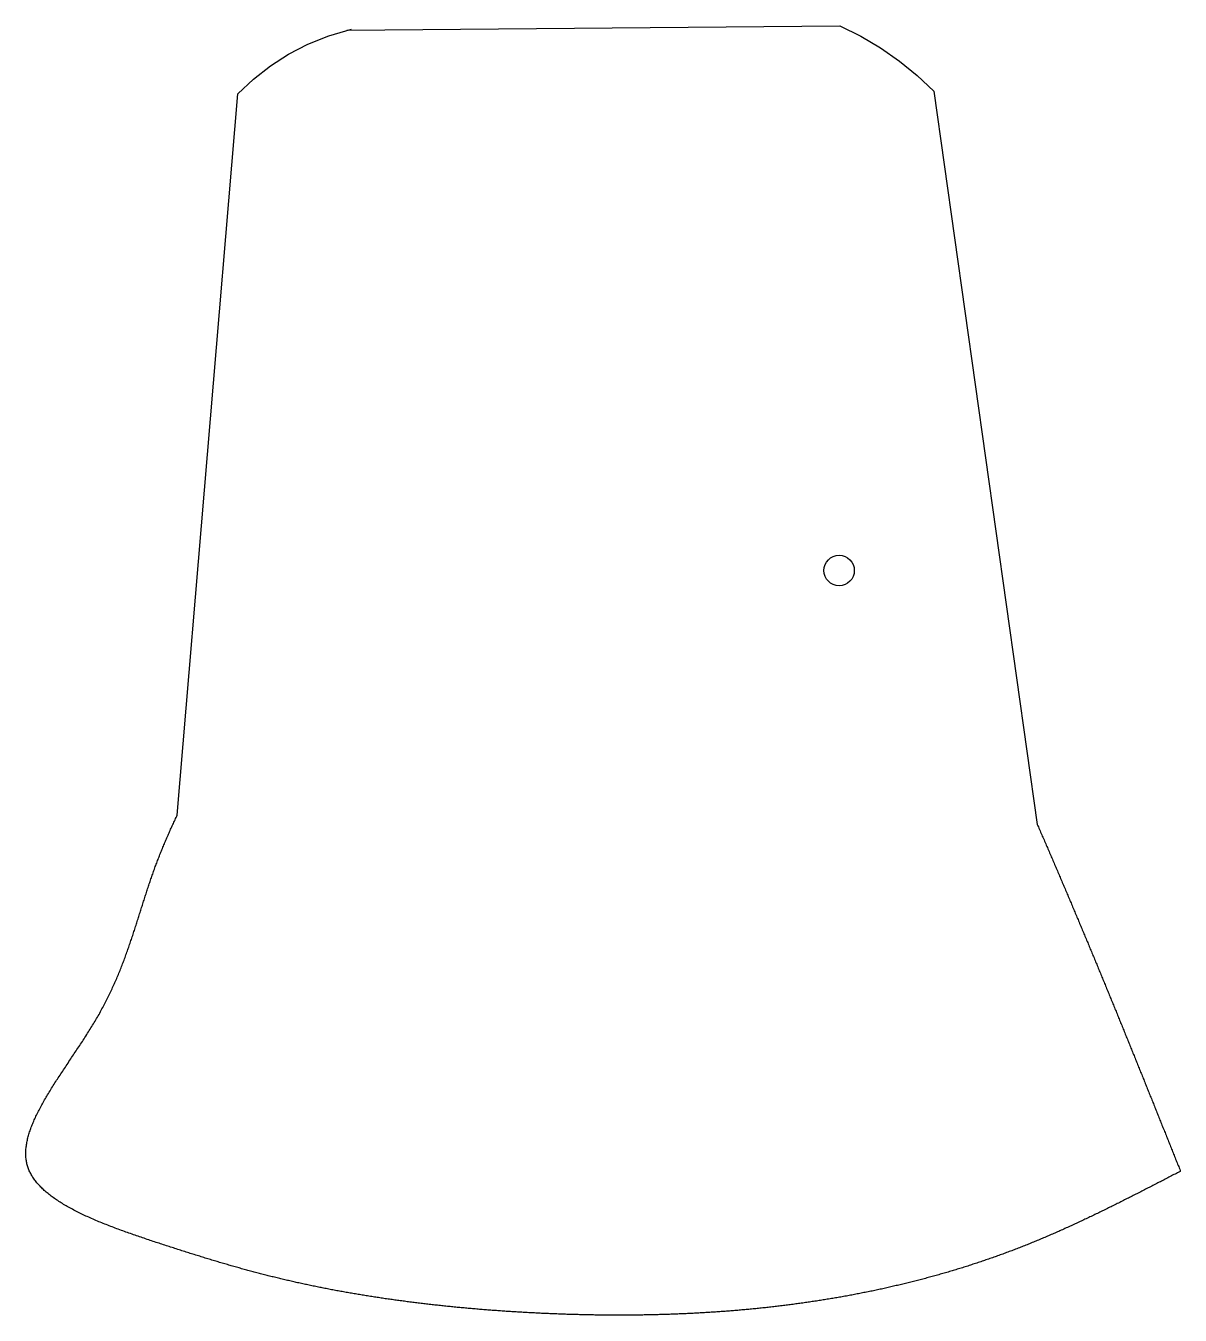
# Model space of a CAD drawing. Header units: millimetres. Extents: x 289 to 9778, y -894 to 6380.
# Drawn here: x 9398 to 9777.8, y 5625.9 to 6050.1 of the extents above; entities that cross this region are included whole.
import ezdxf

# ---------------------------------------------------------------- set-up
doc = ezdxf.new("R2010")
doc.units = ezdxf.units.MM
doc.layers.add('RANGO', color=6, linetype='Continuous')

msp = doc.modelspace()

# ---------------------------------------------------------------- linework, layer by layer
msp.add_polyline3d([(9503.62, 6048.6, 0), (9665.85, 6050.09, 0), (9672.68, 6046.7, 0), (9679.22, 6042.82, 0), (9685.45, 6038.48, 0), (9691.29, 6033.72, 0), (9696.7, 6028.56, 0), (9730.75, 5787.38, 0), (9730.94, 5786.95, 0), (9731.12, 5786.53, 0), (9731.31, 5786.1, 0), (9731.5, 5785.68, 0), (9731.68, 5785.25, 0), (9731.87, 5784.82, 0), (9732.05, 5784.4, 0), (9732.24, 5783.97, 0), (9732.42, 5783.55, 0), (9732.61, 5783.12, 0), (9732.79, 5782.69, 0), (9732.98, 5782.27, 0), (9733.16, 5781.84, 0), (9733.35, 5781.42, 0), (9733.53, 5780.99, 0), (9733.71, 5780.57, 0), (9733.9, 5780.14, 0), (9734.08, 5779.72, 0), (9734.27, 5779.29, 0), (9734.45, 5778.87, 0), (9734.63, 5778.44, 0), (9734.82, 5778.02, 0), (9735, 5777.59, 0), (9735.18, 5777.17, 0), (9735.36, 5776.75, 0), (9735.55, 5776.32, 0), (9735.73, 5775.9, 0), (9735.91, 5775.47, 0), (9736.09, 5775.05, 0), (9736.28, 5774.62, 0), (9736.46, 5774.2, 0), (9736.64, 5773.78, 0), (9736.82, 5773.35, 0), (9737, 5772.93, 0), (9737.19, 5772.51, 0), (9737.37, 5772.08, 0), (9737.55, 5771.66, 0), (9737.73, 5771.24, 0), (9737.91, 5770.81, 0), (9738.09, 5770.39, 0), (9738.27, 5769.97, 0), (9738.45, 5769.54, 0), (9738.63, 5769.12, 0), (9738.81, 5768.7, 0), (9738.99, 5768.27, 0), (9739.17, 5767.85, 0), (9739.35, 5767.43, 0), (9739.53, 5767, 0), (9739.71, 5766.58, 0), (9739.89, 5766.16, 0), (9740.07, 5765.74, 0), (9740.25, 5765.31, 0), (9740.43, 5764.89, 0), (9740.61, 5764.47, 0), (9740.79, 5764.05, 0), (9740.97, 5763.63, 0), (9741.15, 5763.2, 0), (9741.33, 5762.78, 0), (9741.5, 5762.36, 0), (9741.68, 5761.94, 0), (9741.86, 5761.52, 0), (9742.04, 5761.09, 0), (9742.22, 5760.67, 0), (9742.4, 5760.25, 0), (9742.57, 5759.83, 0), (9742.75, 5759.41, 0), (9742.93, 5758.99, 0), (9743.11, 5758.57, 0), (9743.28, 5758.14, 0), (9743.46, 5757.72, 0), (9743.64, 5757.3, 0), (9743.82, 5756.88, 0), (9743.99, 5756.46, 0), (9744.17, 5756.04, 0), (9744.35, 5755.62, 0), (9744.52, 5755.2, 0), (9744.7, 5754.78, 0), (9744.88, 5754.36, 0), (9745.05, 5753.94, 0), (9745.23, 5753.52, 0), (9745.41, 5753.09, 0), (9745.58, 5752.67, 0), (9745.76, 5752.25, 0), (9745.93, 5751.83, 0), (9746.11, 5751.41, 0), (9746.28, 5750.99, 0), (9746.46, 5750.57, 0), (9746.64, 5750.15, 0), (9746.81, 5749.73, 0), (9746.99, 5749.31, 0), (9747.16, 5748.89, 0), (9747.34, 5748.47, 0), (9747.51, 5748.05, 0), (9747.69, 5747.63, 0), (9747.86, 5747.21, 0), (9748.04, 5746.79, 0), (9748.21, 5746.37, 0), (9748.38, 5745.96, 0), (9748.56, 5745.54, 0), (9748.73, 5745.12, 0), (9748.91, 5744.7, 0), (9749.08, 5744.28, 0), (9749.26, 5743.86, 0), (9749.43, 5743.44, 0), (9749.6, 5743.02, 0), (9749.78, 5742.6, 0), (9749.95, 5742.18, 0), (9750.12, 5741.76, 0), (9750.3, 5741.34, 0), (9750.47, 5740.93, 0), (9750.64, 5740.51, 0), (9750.82, 5740.09, 0), (9750.99, 5739.67, 0), (9751.16, 5739.25, 0), (9751.34, 5738.83, 0), (9751.51, 5738.41, 0), (9751.68, 5738, 0), (9751.85, 5737.58, 0), (9752.03, 5737.16, 0), (9752.2, 5736.74, 0), (9752.37, 5736.32, 0), (9752.54, 5735.9, 0), (9752.72, 5735.49, 0), (9752.89, 5735.07, 0), (9753.06, 5734.65, 0), (9753.23, 5734.23, 0), (9753.4, 5733.81, 0), (9753.58, 5733.39, 0), (9753.75, 5732.98, 0), (9753.92, 5732.56, 0), (9754.09, 5732.14, 0), (9754.26, 5731.72, 0), (9754.43, 5731.31, 0), (9754.61, 5730.89, 0), (9754.78, 5730.47, 0), (9754.95, 5730.05, 0), (9755.12, 5729.64, 0), (9755.29, 5729.22, 0), (9755.46, 5728.8, 0), (9755.63, 5728.38, 0), (9755.8, 5727.97, 0), (9755.97, 5727.55, 0), (9756.15, 5727.13, 0), (9756.32, 5726.71, 0), (9756.49, 5726.3, 0), (9756.66, 5725.88, 0), (9756.83, 5725.46, 0), (9757, 5725.04, 0), (9757.17, 5724.63, 0), (9757.34, 5724.21, 0), (9757.51, 5723.79, 0), (9757.68, 5723.38, 0), (9757.85, 5722.96, 0), (9758.02, 5722.54, 0), (9758.19, 5722.13, 0), (9758.36, 5721.71, 0), (9758.53, 5721.29, 0), (9758.7, 5720.88, 0), (9758.87, 5720.46, 0), (9759.04, 5720.04, 0), (9759.21, 5719.63, 0), (9759.38, 5719.21, 0), (9759.55, 5718.79, 0), (9759.72, 5718.38, 0), (9759.88, 5717.96, 0), (9760.05, 5717.54, 0), (9760.22, 5717.13, 0), (9760.39, 5716.71, 0), (9760.56, 5716.29, 0), (9760.73, 5715.88, 0), (9760.9, 5715.46, 0), (9761.07, 5715.05, 0), (9761.24, 5714.63, 0), (9761.41, 5714.21, 0), (9761.57, 5713.8, 0), (9761.74, 5713.38, 0), (9761.91, 5712.97, 0), (9762.08, 5712.55, 0), (9762.25, 5712.13, 0), (9762.42, 5711.72, 0), (9762.59, 5711.3, 0), (9762.75, 5710.89, 0), (9762.92, 5710.47, 0), (9763.09, 5710.05, 0), (9763.26, 5709.64, 0), (9763.43, 5709.22, 0), (9763.6, 5708.81, 0), (9763.76, 5708.39, 0), (9763.93, 5707.97, 0), (9764.1, 5707.56, 0), (9764.27, 5707.14, 0), (9764.44, 5706.73, 0), (9764.6, 5706.31, 0), (9764.77, 5705.9, 0), (9764.94, 5705.48, 0), (9765.11, 5705.07, 0), (9765.28, 5704.65, 0), (9765.44, 5704.23, 0), (9765.61, 5703.82, 0), (9765.78, 5703.4, 0), (9765.95, 5702.99, 0), (9766.11, 5702.57, 0), (9766.28, 5702.16, 0), (9766.45, 5701.74, 0), (9766.62, 5701.33, 0), (9766.78, 5700.91, 0), (9766.95, 5700.5, 0), (9767.12, 5700.08, 0), (9767.28, 5699.67, 0), (9767.45, 5699.25, 0), (9767.62, 5698.83, 0), (9767.79, 5698.42, 0), (9767.95, 5698, 0), (9768.12, 5697.59, 0), (9768.29, 5697.17, 0), (9768.45, 5696.76, 0), (9768.62, 5696.34, 0), (9768.79, 5695.93, 0), (9768.96, 5695.51, 0), (9769.12, 5695.1, 0), (9769.29, 5694.68, 0), (9769.46, 5694.27, 0), (9769.62, 5693.85, 0), (9769.79, 5693.44, 0), (9769.96, 5693.02, 0), (9770.12, 5692.61, 0), (9770.29, 5692.19, 0), (9770.46, 5691.78, 0), (9770.62, 5691.36, 0), (9770.79, 5690.95, 0), (9770.96, 5690.53, 0), (9771.12, 5690.12, 0), (9771.29, 5689.7, 0), (9771.46, 5689.29, 0), (9771.62, 5688.87, 0), (9771.79, 5688.46, 0), (9771.96, 5688.04, 0), (9772.12, 5687.63, 0), (9772.29, 5687.22, 0), (9772.46, 5686.8, 0), (9772.62, 5686.39, 0), (9772.79, 5685.97, 0), (9772.95, 5685.56, 0), (9773.12, 5685.14, 0), (9773.29, 5684.73, 0), (9773.45, 5684.31, 0), (9773.62, 5683.9, 0), (9773.79, 5683.48, 0), (9773.95, 5683.07, 0), (9774.12, 5682.65, 0), (9774.29, 5682.24, 0), (9774.45, 5681.82, 0), (9774.62, 5681.41, 0), (9774.78, 5680.99, 0), (9774.95, 5680.58, 0), (9775.12, 5680.17, 0), (9775.28, 5679.75, 0), (9775.45, 5679.34, 0), (9775.62, 5678.92, 0), (9775.78, 5678.51, 0), (9775.95, 5678.09, 0), (9776.11, 5677.68, 0), (9776.28, 5677.26, 0), (9776.45, 5676.85, 0), (9776.61, 5676.43, 0), (9776.78, 5676.02, 0), (9776.94, 5675.6, 0), (9777.11, 5675.19, 0), (9777.28, 5674.78, 0), (9777.44, 5674.36, 0), (9777.61, 5673.95, 0), (9777.78, 5673.53, 0), (9777.72, 5673.2, 0), (9777.31, 5672.99, 0), (9776.91, 5672.78, 0), (9776.51, 5672.57, 0), (9776.1, 5672.36, 0), (9775.7, 5672.15, 0), (9775.29, 5671.94, 0), (9774.89, 5671.73, 0), (9774.49, 5671.52, 0), (9774.08, 5671.31, 0), (9773.68, 5671.1, 0), (9773.27, 5670.89, 0), (9772.87, 5670.68, 0), (9772.47, 5670.47, 0), (9772.06, 5670.26, 0), (9771.66, 5670.05, 0), (9771.25, 5669.84, 0), (9770.85, 5669.63, 0), (9770.44, 5669.43, 0), (9770.04, 5669.22, 0), (9769.64, 5669.01, 0), (9769.23, 5668.8, 0), (9768.83, 5668.59, 0), (9768.42, 5668.38, 0), (9768.02, 5668.17, 0), (9767.61, 5667.97, 0), (9767.21, 5667.76, 0), (9766.8, 5667.55, 0), (9766.4, 5667.34, 0), (9765.99, 5667.13, 0), (9765.59, 5666.93, 0), (9765.18, 5666.72, 0), (9764.78, 5666.51, 0), (9764.37, 5666.31, 0), (9763.97, 5666.1, 0), (9763.56, 5665.89, 0), (9763.16, 5665.69, 0), (9762.75, 5665.48, 0), (9762.35, 5665.27, 0), (9761.94, 5665.07, 0), (9761.54, 5664.86, 0), (9761.13, 5664.66, 0), (9760.73, 5664.45, 0), (9760.32, 5664.25, 0), (9759.91, 5664.04, 0), (9759.51, 5663.84, 0), (9759.1, 5663.63, 0), (9758.7, 5663.43, 0), (9758.29, 5663.23, 0), (9757.88, 5663.02, 0), (9757.48, 5662.82, 0), (9757.07, 5662.62, 0), (9756.66, 5662.41, 0), (9756.26, 5662.21, 0), (9755.85, 5662.01, 0), (9755.44, 5661.81, 0), (9755.04, 5661.61, 0), (9754.63, 5661.41, 0), (9754.22, 5661.21, 0), (9753.81, 5661.01, 0), (9753.41, 5660.81, 0), (9753, 5660.61, 0), (9752.59, 5660.41, 0), (9752.18, 5660.21, 0), (9751.78, 5660.01, 0), (9751.37, 5659.81, 0), (9750.96, 5659.61, 0), (9750.55, 5659.42, 0), (9750.14, 5659.22, 0), (9749.73, 5659.02, 0), (9749.33, 5658.82, 0), (9748.92, 5658.63, 0), (9748.51, 5658.43, 0), (9748.1, 5658.24, 0), (9747.69, 5658.04, 0), (9747.28, 5657.85, 0), (9746.87, 5657.65, 0), (9746.46, 5657.46, 0), (9746.05, 5657.27, 0), (9745.64, 5657.07, 0), (9745.23, 5656.88, 0), (9744.82, 5656.69, 0), (9744.41, 5656.5, 0), (9744, 5656.31, 0), (9743.59, 5656.12, 0), (9743.18, 5655.93, 0), (9742.76, 5655.74, 0), (9742.35, 5655.55, 0), (9741.94, 5655.36, 0), (9741.53, 5655.17, 0), (9741.12, 5654.98, 0), (9740.71, 5654.8, 0), (9740.29, 5654.61, 0), (9739.88, 5654.42, 0), (9739.47, 5654.24, 0), (9739.06, 5654.05, 0), (9738.64, 5653.87, 0), (9738.23, 5653.68, 0), (9737.82, 5653.5, 0), (9737.4, 5653.32, 0), (9736.99, 5653.14, 0), (9736.57, 5652.95, 0), (9736.16, 5652.77, 0), (9735.75, 5652.59, 0), (9735.33, 5652.41, 0), (9734.92, 5652.23, 0), (9734.5, 5652.05, 0), (9734.09, 5651.87, 0), (9733.67, 5651.7, 0), (9733.25, 5651.52, 0), (9732.84, 5651.34, 0), (9732.42, 5651.17, 0), (9732.01, 5650.99, 0), (9731.59, 5650.82, 0), (9731.17, 5650.64, 0), (9730.76, 5650.47, 0), (9730.34, 5650.3, 0), (9729.92, 5650.12, 0), (9729.5, 5649.95, 0), (9729.09, 5649.78, 0), (9728.67, 5649.61, 0), (9728.25, 5649.44, 0), (9727.83, 5649.27, 0), (9727.41, 5649.1, 0), (9726.99, 5648.93, 0), (9726.57, 5648.77, 0), (9726.15, 5648.6, 0), (9725.73, 5648.44, 0), (9725.31, 5648.27, 0), (9724.89, 5648.11, 0), (9724.47, 5647.94, 0), (9724.05, 5647.78, 0), (9723.63, 5647.62, 0), (9723.21, 5647.46, 0), (9722.79, 5647.3, 0), (9722.37, 5647.14, 0), (9721.94, 5646.98, 0), (9721.52, 5646.82, 0), (9721.1, 5646.66, 0), (9720.68, 5646.5, 0), (9720.25, 5646.35, 0), (9719.83, 5646.19, 0), (9719.41, 5646.03, 0), (9718.98, 5645.88, 0), (9718.56, 5645.73, 0), (9718.13, 5645.57, 0), (9717.71, 5645.42, 0), (9717.28, 5645.27, 0), (9716.86, 5645.12, 0), (9716.43, 5644.97, 0), (9716.01, 5644.82, 0), (9715.58, 5644.67, 0), (9715.16, 5644.52, 0), (9714.73, 5644.37, 0), (9714.3, 5644.22, 0), (9713.88, 5644.08, 0), (9713.45, 5643.93, 0), (9713.02, 5643.79, 0), (9712.6, 5643.64, 0), (9712.17, 5643.5, 0), (9711.74, 5643.35, 0), (9711.31, 5643.21, 0), (9710.89, 5643.07, 0), (9710.46, 5642.93, 0), (9710.03, 5642.79, 0), (9709.6, 5642.65, 0), (9709.17, 5642.51, 0), (9708.74, 5642.37, 0), (9708.31, 5642.23, 0), (9707.88, 5642.09, 0), (9707.45, 5641.96, 0), (9707.02, 5641.82, 0), (9706.59, 5641.69, 0), (9706.16, 5641.55, 0), (9705.73, 5641.42, 0), (9705.3, 5641.28, 0), (9704.87, 5641.15, 0), (9704.44, 5641.02, 0), (9704, 5640.89, 0), (9703.57, 5640.76, 0), (9703.14, 5640.63, 0), (9702.71, 5640.5, 0), (9702.28, 5640.37, 0), (9701.84, 5640.24, 0), (9701.41, 5640.11, 0), (9700.98, 5639.99, 0), (9700.54, 5639.86, 0), (9700.11, 5639.73, 0), (9699.68, 5639.61, 0), (9699.24, 5639.48, 0), (9698.81, 5639.36, 0), (9698.37, 5639.24, 0), (9697.94, 5639.11, 0), (9697.5, 5638.99, 0), (9697.07, 5638.87, 0), (9696.63, 5638.75, 0), (9696.2, 5638.63, 0), (9695.76, 5638.51, 0), (9695.33, 5638.39, 0), (9694.89, 5638.27, 0), (9694.46, 5638.16, 0), (9694.02, 5638.04, 0), (9693.58, 5637.92, 0), (9693.15, 5637.81, 0), (9692.71, 5637.69, 0), (9692.27, 5637.58, 0), (9691.83, 5637.47, 0), (9691.4, 5637.35, 0), (9690.96, 5637.24, 0), (9690.52, 5637.13, 0), (9690.08, 5637.02, 0), (9689.64, 5636.91, 0), (9689.21, 5636.8, 0), (9688.77, 5636.69, 0), (9688.33, 5636.58, 0), (9687.89, 5636.47, 0), (9687.45, 5636.36, 0), (9687.01, 5636.26, 0), (9686.57, 5636.15, 0), (9686.13, 5636.04, 0), (9685.69, 5635.94, 0), (9685.25, 5635.83, 0), (9684.81, 5635.73, 0), (9684.37, 5635.63, 0), (9683.93, 5635.52, 0), (9683.49, 5635.42, 0), (9683.05, 5635.32, 0), (9682.61, 5635.22, 0), (9682.16, 5635.12, 0), (9681.72, 5635.02, 0), (9681.28, 5634.92, 0), (9680.84, 5634.82, 0), (9680.4, 5634.72, 0), (9679.96, 5634.63, 0), (9679.51, 5634.53, 0), (9679.07, 5634.43, 0), (9678.63, 5634.34, 0), (9678.18, 5634.24, 0), (9677.74, 5634.15, 0), (9677.3, 5634.06, 0), (9676.85, 5633.96, 0), (9676.41, 5633.87, 0), (9675.97, 5633.78, 0), (9675.52, 5633.69, 0), (9675.08, 5633.6, 0), (9674.63, 5633.51, 0), (9674.19, 5633.42, 0), (9673.74, 5633.33, 0), (9673.3, 5633.24, 0), (9672.86, 5633.15, 0), (9672.41, 5633.06, 0), (9671.96, 5632.98, 0), (9671.52, 5632.89, 0), (9671.07, 5632.81, 0), (9670.63, 5632.72, 0), (9670.18, 5632.64, 0), (9669.74, 5632.55, 0), (9669.29, 5632.47, 0), (9668.84, 5632.39, 0), (9668.4, 5632.31, 0), (9667.95, 5632.22, 0), (9667.5, 5632.14, 0), (9667.06, 5632.06, 0), (9666.61, 5631.98, 0), (9666.16, 5631.9, 0), (9665.71, 5631.82, 0), (9665.27, 5631.75, 0), (9664.82, 5631.67, 0), (9664.37, 5631.59, 0), (9663.92, 5631.52, 0), (9663.47, 5631.44, 0), (9663.03, 5631.36, 0), (9662.58, 5631.29, 0), (9662.13, 5631.22, 0), (9661.68, 5631.14, 0), (9661.23, 5631.07, 0), (9660.78, 5631, 0), (9660.33, 5630.93, 0), (9659.88, 5630.85, 0), (9659.43, 5630.78, 0), (9658.98, 5630.71, 0), (9658.53, 5630.64, 0), (9658.08, 5630.57, 0), (9657.63, 5630.51, 0), (9657.18, 5630.44, 0), (9656.73, 5630.37, 0), (9656.28, 5630.3, 0), (9655.83, 5630.24, 0), (9655.38, 5630.17, 0), (9654.93, 5630.11, 0), (9654.48, 5630.04, 0), (9654.03, 5629.98, 0), (9653.58, 5629.91, 0), (9653.12, 5629.85, 0), (9652.67, 5629.79, 0), (9652.22, 5629.72, 0), (9651.77, 5629.66, 0), (9651.32, 5629.6, 0), (9650.87, 5629.54, 0), (9650.41, 5629.48, 0), (9649.96, 5629.42, 0), (9649.51, 5629.36, 0), (9649.06, 5629.31, 0), (9648.6, 5629.25, 0), (9648.15, 5629.19, 0), (9647.7, 5629.13, 0), (9647.24, 5629.08, 0), (9646.79, 5629.02, 0), (9646.34, 5628.97, 0), (9645.88, 5628.91, 0), (9645.43, 5628.86, 0), (9644.98, 5628.8, 0), (9644.52, 5628.75, 0), (9644.07, 5628.7, 0), (9643.61, 5628.65, 0), (9643.16, 5628.6, 0), (9642.71, 5628.54, 0), (9642.25, 5628.49, 0), (9641.8, 5628.44, 0), (9641.34, 5628.39, 0), (9640.89, 5628.35, 0), (9640.43, 5628.3, 0), (9639.98, 5628.25, 0), (9639.52, 5628.2, 0), (9639.07, 5628.16, 0), (9638.61, 5628.11, 0), (9638.16, 5628.06, 0), (9637.7, 5628.02, 0), (9637.25, 5627.97, 0), (9636.79, 5627.93, 0), (9636.33, 5627.89, 0), (9635.88, 5627.84, 0), (9635.42, 5627.8, 0), (9634.97, 5627.76, 0), (9634.51, 5627.72, 0), (9634.05, 5627.67, 0), (9633.6, 5627.63, 0), (9633.14, 5627.59, 0), (9632.68, 5627.55, 0), (9632.23, 5627.51, 0), (9631.77, 5627.48, 0), (9631.31, 5627.44, 0), (9630.86, 5627.4, 0), (9630.4, 5627.36, 0), (9629.94, 5627.33, 0), (9629.48, 5627.29, 0), (9629.03, 5627.25, 0), (9628.57, 5627.22, 0), (9628.11, 5627.18, 0), (9627.65, 5627.15, 0), (9627.2, 5627.12, 0), (9626.74, 5627.08, 0), (9626.28, 5627.05, 0), (9625.82, 5627.02, 0), (9625.36, 5626.99, 0), (9624.91, 5626.95, 0), (9624.45, 5626.92, 0), (9623.99, 5626.89, 0), (9623.53, 5626.86, 0), (9623.07, 5626.83, 0), (9622.61, 5626.8, 0), (9622.16, 5626.78, 0), (9621.7, 5626.75, 0), (9621.24, 5626.72, 0), (9620.78, 5626.69, 0), (9620.32, 5626.67, 0), (9619.86, 5626.64, 0), (9619.4, 5626.62, 0), (9618.94, 5626.59, 0), (9618.48, 5626.57, 0), (9618.02, 5626.54, 0), (9617.56, 5626.52, 0), (9617.1, 5626.49, 0), (9616.64, 5626.47, 0), (9616.18, 5626.45, 0), (9615.72, 5626.43, 0), (9615.26, 5626.41, 0), (9614.8, 5626.39, 0), (9614.34, 5626.37, 0), (9613.88, 5626.35, 0), (9613.42, 5626.33, 0), (9612.96, 5626.31, 0), (9612.5, 5626.29, 0), (9612.04, 5626.27, 0), (9611.58, 5626.25, 0), (9611.12, 5626.23, 0), (9610.66, 5626.22, 0), (9610.2, 5626.2, 0), (9609.74, 5626.19, 0), (9609.28, 5626.17, 0), (9608.82, 5626.16, 0), (9608.36, 5626.14, 0), (9607.9, 5626.13, 0), (9607.44, 5626.11, 0), (9606.97, 5626.1, 0), (9606.51, 5626.09, 0), (9606.05, 5626.08, 0), (9605.59, 5626.06, 0), (9605.13, 5626.05, 0), (9604.67, 5626.04, 0), (9604.21, 5626.03, 0), (9603.75, 5626.02, 0), (9603.28, 5626.01, 0), (9602.82, 5626, 0), (9602.36, 5625.99, 0), (9601.9, 5625.98, 0), (9601.44, 5625.98, 0), (9600.98, 5625.97, 0), (9600.51, 5625.96, 0), (9600.05, 5625.96, 0), (9599.59, 5625.95, 0), (9599.13, 5625.94, 0), (9598.67, 5625.94, 0), (9598.2, 5625.93, 0), (9597.74, 5625.93, 0), (9597.28, 5625.93, 0), (9596.82, 5625.92, 0), (9596.35, 5625.92, 0), (9595.89, 5625.92, 0), (9595.43, 5625.91, 0), (9594.97, 5625.91, 0), (9594.51, 5625.91, 0), (9594.04, 5625.91, 0), (9593.58, 5625.91, 0), (9593.12, 5625.91, 0), (9592.66, 5625.91, 0), (9592.19, 5625.91, 0), (9591.73, 5625.91, 0), (9591.27, 5625.91, 0), (9590.8, 5625.92, 0), (9590.34, 5625.92, 0), (9589.88, 5625.92, 0), (9589.42, 5625.92, 0), (9588.95, 5625.93, 0), (9588.49, 5625.93, 0), (9588.03, 5625.94, 0), (9587.56, 5625.94, 0), (9587.1, 5625.95, 0), (9586.64, 5625.95, 0), (9586.18, 5625.96, 0), (9585.71, 5625.96, 0), (9585.25, 5625.97, 0), (9584.79, 5625.98, 0), (9584.32, 5625.99, 0), (9583.86, 5625.99, 0), (9583.4, 5626, 0), (9582.93, 5626.01, 0), (9582.47, 5626.02, 0), (9582.01, 5626.03, 0), (9581.54, 5626.04, 0), (9581.08, 5626.05, 0), (9580.62, 5626.06, 0), (9580.15, 5626.07, 0), (9579.69, 5626.09, 0), (9579.23, 5626.1, 0), (9578.76, 5626.11, 0), (9578.3, 5626.12, 0), (9577.84, 5626.14, 0), (9577.37, 5626.15, 0), (9576.91, 5626.16, 0), (9576.45, 5626.18, 0), (9575.98, 5626.19, 0), (9575.52, 5626.21, 0), (9575.06, 5626.22, 0), (9574.59, 5626.24, 0), (9574.13, 5626.26, 0), (9573.67, 5626.27, 0), (9573.2, 5626.29, 0), (9572.74, 5626.31, 0), (9572.27, 5626.33, 0), (9571.81, 5626.34, 0), (9571.35, 5626.36, 0), (9570.88, 5626.38, 0), (9570.42, 5626.4, 0), (9569.96, 5626.42, 0), (9569.49, 5626.44, 0), (9569.03, 5626.46, 0), (9568.57, 5626.48, 0), (9568.1, 5626.5, 0), (9567.64, 5626.52, 0), (9567.18, 5626.55, 0), (9566.71, 5626.57, 0), (9566.25, 5626.59, 0), (9565.79, 5626.61, 0), (9565.32, 5626.64, 0), (9564.86, 5626.66, 0), (9564.39, 5626.69, 0), (9563.93, 5626.71, 0), (9563.47, 5626.74, 0), (9563, 5626.76, 0), (9562.54, 5626.79, 0), (9562.08, 5626.81, 0), (9561.61, 5626.84, 0), (9561.15, 5626.87, 0), (9560.69, 5626.89, 0), (9560.22, 5626.92, 0), (9559.76, 5626.95, 0), (9559.3, 5626.98, 0), (9558.83, 5627.01, 0), (9558.37, 5627.03, 0), (9557.91, 5627.06, 0), (9557.44, 5627.09, 0), (9556.98, 5627.12, 0), (9556.52, 5627.15, 0), (9556.05, 5627.18, 0), (9555.59, 5627.22, 0), (9555.13, 5627.25, 0), (9554.67, 5627.28, 0), (9554.2, 5627.31, 0), (9553.74, 5627.34, 0), (9553.28, 5627.38, 0), (9552.82, 5627.41, 0), (9552.35, 5627.45, 0), (9551.89, 5627.48, 0), (9551.43, 5627.51, 0), (9550.97, 5627.55, 0), (9550.5, 5627.58, 0), (9550.04, 5627.62, 0), (9549.58, 5627.66, 0), (9549.12, 5627.69, 0), (9548.66, 5627.73, 0), (9548.19, 5627.77, 0), (9547.73, 5627.8, 0), (9547.27, 5627.84, 0), (9546.81, 5627.88, 0), (9546.35, 5627.92, 0), (9545.89, 5627.96, 0), (9545.43, 5628, 0), (9544.97, 5628.04, 0), (9544.5, 5628.08, 0), (9544.04, 5628.12, 0), (9543.58, 5628.16, 0), (9543.12, 5628.2, 0), (9542.66, 5628.24, 0), (9542.2, 5628.29, 0), (9541.74, 5628.33, 0), (9541.28, 5628.37, 0), (9540.82, 5628.42, 0), (9540.36, 5628.46, 0), (9539.9, 5628.5, 0), (9539.44, 5628.55, 0), (9538.98, 5628.59, 0), (9538.53, 5628.64, 0), (9538.07, 5628.68, 0), (9537.61, 5628.73, 0), (9537.15, 5628.78, 0), (9536.69, 5628.82, 0), (9536.23, 5628.87, 0), (9535.77, 5628.92, 0), (9535.32, 5628.97, 0), (9534.86, 5629.02, 0), (9534.4, 5629.06, 0), (9533.94, 5629.11, 0), (9533.49, 5629.16, 0), (9533.03, 5629.21, 0), (9532.57, 5629.26, 0), (9532.12, 5629.32, 0), (9531.66, 5629.37, 0), (9531.2, 5629.42, 0), (9530.75, 5629.47, 0), (9530.29, 5629.52, 0), (9529.84, 5629.58, 0), (9529.38, 5629.63, 0), (9528.93, 5629.68, 0), (9528.47, 5629.74, 0), (9528.02, 5629.79, 0), (9527.56, 5629.85, 0), (9527.11, 5629.9, 0), (9526.65, 5629.96, 0), (9526.2, 5630.01, 0), (9525.74, 5630.07, 0), (9525.29, 5630.13, 0), (9524.84, 5630.19, 0), (9524.38, 5630.24, 0), (9523.93, 5630.3, 0), (9523.48, 5630.36, 0), (9523.03, 5630.42, 0), (9522.57, 5630.48, 0), (9522.12, 5630.54, 0), (9521.67, 5630.6, 0), (9521.22, 5630.66, 0), (9520.77, 5630.72, 0), (9520.32, 5630.78, 0), (9519.87, 5630.84, 0), (9519.42, 5630.91, 0), (9518.97, 5630.97, 0), (9518.52, 5631.03, 0), (9518.07, 5631.1, 0), (9517.62, 5631.16, 0), (9517.17, 5631.22, 0), (9516.72, 5631.29, 0), (9516.27, 5631.35, 0), (9515.82, 5631.42, 0), (9515.38, 5631.49, 0), (9514.93, 5631.55, 0), (9514.48, 5631.62, 0), (9514.03, 5631.69, 0), (9513.59, 5631.75, 0), (9513.14, 5631.82, 0), (9512.7, 5631.89, 0), (9512.25, 5631.96, 0), (9511.8, 5632.03, 0), (9511.36, 5632.1, 0), (9510.91, 5632.17, 0), (9510.47, 5632.24, 0), (9510.03, 5632.31, 0), (9509.58, 5632.38, 0), (9509.14, 5632.46, 0), (9508.69, 5632.53, 0), (9508.25, 5632.6, 0), (9507.81, 5632.67, 0), (9507.37, 5632.75, 0), (9506.92, 5632.82, 0), (9506.48, 5632.9, 0), (9506.04, 5632.97, 0), (9505.6, 5633.05, 0), (9505.16, 5633.12, 0), (9504.72, 5633.2, 0), (9504.28, 5633.28, 0), (9503.84, 5633.35, 0), (9503.4, 5633.43, 0), (9502.96, 5633.51, 0), (9502.52, 5633.59, 0), (9502.09, 5633.67, 0), (9501.65, 5633.74, 0), (9501.21, 5633.82, 0), (9500.77, 5633.9, 0), (9500.34, 5633.98, 0), (9499.9, 5634.07, 0), (9499.47, 5634.15, 0), (9499.03, 5634.23, 0), (9498.59, 5634.31, 0), (9498.16, 5634.39, 0), (9497.73, 5634.48, 0), (9497.29, 5634.56, 0), (9496.86, 5634.65, 0), (9496.43, 5634.73, 0), (9495.99, 5634.81, 0), (9495.56, 5634.9, 0), (9495.13, 5634.99, 0), (9494.7, 5635.07, 0), (9494.27, 5635.16, 0), (9493.83, 5635.25, 0), (9493.4, 5635.33, 0), (9492.97, 5635.42, 0), (9492.55, 5635.51, 0), (9492.12, 5635.6, 0), (9491.69, 5635.69, 0), (9491.26, 5635.78, 0), (9490.83, 5635.87, 0), (9490.4, 5635.96, 0), (9489.98, 5636.05, 0), (9489.55, 5636.14, 0), (9489.13, 5636.23, 0), (9488.7, 5636.33, 0), (9488.27, 5636.42, 0), (9487.85, 5636.51, 0), (9487.43, 5636.61, 0), (9487, 5636.7, 0), (9486.58, 5636.8, 0), (9486.16, 5636.89, 0), (9485.73, 5636.99, 0), (9485.31, 5637.08, 0), (9484.89, 5637.18, 0), (9484.47, 5637.28, 0), (9484.05, 5637.37, 0), (9483.63, 5637.47, 0), (9483.21, 5637.57, 0), (9482.79, 5637.67, 0), (9482.37, 5637.77, 0), (9481.95, 5637.87, 0), (9481.53, 5637.97, 0), (9481.11, 5638.07, 0), (9480.7, 5638.17, 0), (9480.28, 5638.27, 0), (9479.86, 5638.38, 0), (9479.44, 5638.48, 0), (9479.02, 5638.58, 0), (9478.61, 5638.69, 0), (9478.19, 5638.79, 0), (9477.77, 5638.89, 0), (9477.36, 5639, 0), (9476.94, 5639.11, 0), (9476.52, 5639.21, 0), (9476.1, 5639.32, 0), (9475.69, 5639.43, 0), (9475.27, 5639.53, 0), (9474.85, 5639.64, 0), (9474.43, 5639.75, 0), (9474.02, 5639.86, 0), (9473.6, 5639.97, 0), (9473.18, 5640.08, 0), (9472.76, 5640.19, 0), (9472.35, 5640.31, 0), (9471.93, 5640.42, 0), (9471.51, 5640.53, 0), (9471.09, 5640.65, 0), (9470.67, 5640.76, 0), (9470.25, 5640.87, 0), (9469.83, 5640.99, 0), (9469.41, 5641.11, 0), (9468.99, 5641.22, 0), (9468.57, 5641.34, 0), (9468.15, 5641.46, 0), (9467.73, 5641.57, 0), (9467.31, 5641.69, 0), (9466.88, 5641.81, 0), (9466.46, 5641.93, 0), (9466.04, 5642.05, 0), (9465.61, 5642.17, 0), (9465.19, 5642.3, 0), (9464.76, 5642.42, 0), (9464.34, 5642.54, 0), (9463.91, 5642.67, 0), (9463.49, 5642.79, 0), (9463.06, 5642.92, 0), (9462.63, 5643.04, 0), (9462.2, 5643.17, 0), (9461.77, 5643.29, 0), (9461.34, 5643.42, 0), (9460.91, 5643.55, 0), (9460.48, 5643.68, 0), (9460.05, 5643.81, 0), (9459.61, 5643.94, 0), (9459.18, 5644.07, 0), (9458.74, 5644.2, 0), (9458.31, 5644.33, 0), (9457.87, 5644.47, 0), (9457.43, 5644.6, 0), (9456.99, 5644.73, 0), (9456.55, 5644.87, 0), (9456.11, 5645, 0), (9455.67, 5645.14, 0), (9455.23, 5645.28, 0), (9454.78, 5645.41, 0), (9454.34, 5645.55, 0), (9453.89, 5645.69, 0), (9453.45, 5645.83, 0), (9453, 5645.97, 0), (9452.55, 5646.11, 0), (9452.1, 5646.26, 0), (9451.65, 5646.4, 0), (9451.19, 5646.54, 0), (9450.74, 5646.69, 0), (9450.28, 5646.83, 0), (9449.83, 5646.98, 0), (9449.37, 5647.12, 0), (9448.91, 5647.27, 0), (9448.45, 5647.42, 0), (9447.99, 5647.57, 0), (9447.52, 5647.71, 0), (9447.06, 5647.86, 0), (9446.59, 5648.02, 0), (9446.12, 5648.17, 0), (9445.66, 5648.32, 0), (9445.18, 5648.47, 0), (9444.71, 5648.63, 0), (9444.24, 5648.78, 0), (9443.76, 5648.94, 0), (9443.29, 5649.09, 0), (9442.81, 5649.25, 0), (9442.33, 5649.41, 0), (9441.85, 5649.57, 0), (9441.36, 5649.72, 0), (9440.88, 5649.88, 0), (9440.39, 5650.05, 0), (9439.9, 5650.21, 0), (9439.41, 5650.37, 0), (9438.92, 5650.53, 0), (9438.43, 5650.7, 0), (9437.94, 5650.86, 0), (9437.44, 5651.03, 0), (9436.95, 5651.2, 0), (9436.45, 5651.36, 0), (9435.95, 5651.53, 0), (9435.45, 5651.7, 0), (9434.95, 5651.87, 0), (9434.45, 5652.04, 0), (9433.95, 5652.22, 0), (9433.45, 5652.39, 0), (9432.95, 5652.56, 0), (9432.45, 5652.74, 0), (9431.94, 5652.92, 0), (9431.44, 5653.09, 0), (9430.94, 5653.27, 0), (9430.44, 5653.45, 0), (9429.94, 5653.63, 0), (9429.44, 5653.81, 0), (9428.94, 5654, 0), (9428.44, 5654.18, 0), (9427.94, 5654.37, 0), (9427.44, 5654.55, 0), (9426.94, 5654.74, 0), (9426.45, 5654.93, 0), (9425.95, 5655.12, 0), (9425.46, 5655.31, 0), (9424.97, 5655.5, 0), (9424.47, 5655.7, 0), (9423.98, 5655.89, 0), (9423.5, 5656.09, 0), (9423.01, 5656.28, 0), (9422.52, 5656.48, 0), (9422.04, 5656.68, 0), (9421.56, 5656.88, 0), (9421.08, 5657.09, 0), (9420.6, 5657.29, 0), (9420.13, 5657.5, 0), (9419.66, 5657.7, 0), (9419.19, 5657.91, 0), (9418.72, 5658.12, 0), (9418.25, 5658.33, 0), (9417.79, 5658.54, 0), (9417.33, 5658.76, 0), (9416.88, 5658.97, 0), (9416.42, 5659.19, 0), (9415.97, 5659.41, 0), (9415.52, 5659.63, 0), (9415.08, 5659.85, 0), (9414.64, 5660.07, 0), (9414.2, 5660.29, 0), (9413.77, 5660.52, 0), (9413.34, 5660.75, 0), (9412.92, 5660.98, 0), (9412.49, 5661.21, 0), (9412.08, 5661.44, 0), (9411.66, 5661.67, 0), (9411.25, 5661.91, 0), (9410.85, 5662.14, 0), (9410.45, 5662.38, 0), (9410.05, 5662.62, 0), (9409.66, 5662.86, 0), (9409.27, 5663.11, 0), (9408.89, 5663.35, 0), (9408.52, 5663.6, 0), (9408.14, 5663.85, 0), (9407.78, 5664.1, 0), (9407.41, 5664.35, 0), (9407.06, 5664.61, 0), (9406.71, 5664.86, 0), (9406.36, 5665.12, 0), (9406.02, 5665.38, 0), (9405.69, 5665.64, 0), (9405.36, 5665.9, 0), (9405.04, 5666.17, 0), (9404.72, 5666.44, 0), (9404.41, 5666.7, 0), (9404.1, 5666.97, 0), (9403.8, 5667.25, 0), (9403.51, 5667.52, 0), (9403.23, 5667.8, 0), (9402.95, 5668.08, 0), (9402.68, 5668.36, 0), (9402.41, 5668.64, 0), (9402.15, 5668.92, 0), (9401.9, 5669.21, 0), (9401.66, 5669.5, 0), (9401.42, 5669.79, 0), (9401.19, 5670.08, 0), (9400.96, 5670.38, 0), (9400.75, 5670.67, 0), (9400.54, 5670.97, 0), (9400.34, 5671.27, 0), (9400.15, 5671.58, 0), (9399.96, 5671.88, 0), (9399.79, 5672.19, 0), (9399.62, 5672.5, 0), (9399.46, 5672.81, 0), (9399.3, 5673.12, 0), (9399.16, 5673.44, 0), (9399.02, 5673.76, 0), (9398.9, 5674.08, 0), (9398.78, 5674.4, 0), (9398.67, 5674.72, 0), (9398.57, 5675.05, 0), (9398.48, 5675.38, 0), (9398.39, 5675.71, 0), (9398.32, 5676.05, 0), (9398.25, 5676.38, 0), (9398.19, 5676.72, 0), (9398.14, 5677.06, 0), (9398.1, 5677.4, 0), (9398.06, 5677.75, 0), (9398.04, 5678.1, 0), (9398.02, 5678.44, 0), (9398.01, 5678.79, 0), (9398, 5679.15, 0), (9398.01, 5679.5, 0), (9398.02, 5679.86, 0), (9398.04, 5680.22, 0), (9398.07, 5680.58, 0), (9398.1, 5680.94, 0), (9398.14, 5681.3, 0), (9398.19, 5681.67, 0), (9398.24, 5682.04, 0), (9398.3, 5682.41, 0), (9398.37, 5682.78, 0), (9398.45, 5683.15, 0), (9398.53, 5683.53, 0), (9398.61, 5683.91, 0), (9398.71, 5684.28, 0), (9398.81, 5684.66, 0), (9398.91, 5685.05, 0), (9399.03, 5685.43, 0), (9399.14, 5685.82, 0), (9399.27, 5686.2, 0), (9399.4, 5686.59, 0), (9399.53, 5686.98, 0), (9399.67, 5687.37, 0), (9399.82, 5687.76, 0), (9399.97, 5688.16, 0), (9400.12, 5688.56, 0), (9400.29, 5688.95, 0), (9400.45, 5689.35, 0), (9400.62, 5689.75, 0), (9400.8, 5690.15, 0), (9400.98, 5690.56, 0), (9401.17, 5690.96, 0), (9401.36, 5691.37, 0), (9401.55, 5691.77, 0), (9401.75, 5692.18, 0), (9401.96, 5692.59, 0), (9402.16, 5693, 0), (9402.37, 5693.41, 0), (9402.59, 5693.83, 0), (9402.81, 5694.24, 0), (9403.03, 5694.66, 0), (9403.26, 5695.07, 0), (9403.49, 5695.49, 0), (9403.72, 5695.91, 0), (9403.96, 5696.33, 0), (9404.2, 5696.75, 0), (9404.45, 5697.17, 0), (9404.69, 5697.6, 0), (9404.94, 5698.02, 0), (9405.2, 5698.44, 0), (9405.45, 5698.87, 0), (9405.71, 5699.3, 0), (9405.97, 5699.73, 0), (9406.24, 5700.15, 0), (9406.5, 5700.58, 0), (9406.77, 5701.01, 0), (9407.04, 5701.44, 0), (9407.32, 5701.88, 0), (9407.59, 5702.31, 0), (9407.87, 5702.74, 0), (9408.15, 5703.18, 0), (9408.43, 5703.61, 0), (9408.71, 5704.05, 0), (9408.99, 5704.48, 0), (9409.28, 5704.92, 0), (9409.57, 5705.36, 0), (9409.85, 5705.79, 0), (9410.14, 5706.23, 0), (9410.43, 5706.67, 0), (9410.72, 5707.11, 0), (9411.02, 5707.55, 0), (9411.31, 5707.99, 0), (9411.6, 5708.43, 0), (9411.9, 5708.87, 0), (9412.19, 5709.32, 0), (9412.49, 5709.76, 0), (9412.78, 5710.2, 0), (9413.08, 5710.64, 0), (9413.37, 5711.09, 0), (9413.67, 5711.53, 0), (9413.97, 5711.97, 0), (9414.26, 5712.42, 0), (9414.56, 5712.86, 0), (9414.85, 5713.31, 0), (9415.15, 5713.75, 0), (9415.44, 5714.2, 0), (9415.74, 5714.64, 0), (9416.03, 5715.09, 0), (9416.32, 5715.53, 0), (9416.61, 5715.98, 0), (9416.9, 5716.43, 0), (9417.19, 5716.87, 0), (9417.48, 5717.32, 0), (9417.76, 5717.76, 0), (9418.05, 5718.21, 0), (9418.33, 5718.66, 0), (9418.61, 5719.1, 0), (9418.89, 5719.55, 0), (9419.17, 5719.99, 0), (9419.45, 5720.44, 0), (9419.72, 5720.88, 0), (9420, 5721.33, 0), (9420.27, 5721.77, 0), (9420.53, 5722.22, 0), (9420.8, 5722.66, 0), (9421.06, 5723.11, 0), (9421.32, 5723.55, 0), (9421.58, 5723.99, 0), (9421.84, 5724.44, 0), (9422.09, 5724.88, 0), (9422.34, 5725.32, 0), (9422.59, 5725.77, 0), (9422.83, 5726.21, 0), (9423.07, 5726.65, 0), (9423.31, 5727.09, 0), (9423.54, 5727.53, 0), (9423.78, 5727.97, 0), (9424.01, 5728.41, 0), (9424.23, 5728.85, 0), (9424.46, 5729.29, 0), (9424.68, 5729.73, 0), (9424.9, 5730.17, 0), (9425.12, 5730.61, 0), (9425.33, 5731.05, 0), (9425.55, 5731.49, 0), (9425.76, 5731.92, 0), (9425.96, 5732.36, 0), (9426.17, 5732.8, 0), (9426.37, 5733.24, 0), (9426.57, 5733.67, 0), (9426.77, 5734.11, 0), (9426.97, 5734.54, 0), (9427.16, 5734.98, 0), (9427.35, 5735.41, 0), (9427.54, 5735.85, 0), (9427.73, 5736.28, 0), (9427.92, 5736.72, 0), (9428.1, 5737.15, 0), (9428.29, 5737.58, 0), (9428.47, 5738.01, 0), (9428.64, 5738.45, 0), (9428.82, 5738.88, 0), (9429, 5739.31, 0), (9429.17, 5739.74, 0), (9429.34, 5740.17, 0), (9429.51, 5740.6, 0), (9429.68, 5741.03, 0), (9429.84, 5741.46, 0), (9430.01, 5741.89, 0), (9430.17, 5742.32, 0), (9430.33, 5742.75, 0), (9430.5, 5743.18, 0), (9430.65, 5743.61, 0), (9430.81, 5744.03, 0), (9430.97, 5744.46, 0), (9431.12, 5744.89, 0), (9431.28, 5745.32, 0), (9431.43, 5745.74, 0), (9431.58, 5746.17, 0), (9431.73, 5746.59, 0), (9431.88, 5747.02, 0), (9432.03, 5747.44, 0), (9432.17, 5747.87, 0), (9432.32, 5748.29, 0), (9432.46, 5748.72, 0), (9432.61, 5749.14, 0), (9432.75, 5749.56, 0), (9432.89, 5749.98, 0), (9433.03, 5750.41, 0), (9433.17, 5750.83, 0), (9433.31, 5751.25, 0), (9433.45, 5751.67, 0), (9433.59, 5752.09, 0), (9433.72, 5752.51, 0), (9433.86, 5752.93, 0), (9434, 5753.35, 0), (9434.13, 5753.77, 0), (9434.27, 5754.19, 0), (9434.4, 5754.61, 0), (9434.53, 5755.03, 0), (9434.67, 5755.45, 0), (9434.8, 5755.86, 0), (9434.93, 5756.28, 0), (9435.06, 5756.7, 0), (9435.2, 5757.11, 0), (9435.33, 5757.53, 0), (9435.46, 5757.95, 0), (9435.59, 5758.36, 0), (9435.72, 5758.78, 0), (9435.85, 5759.19, 0), (9435.98, 5759.61, 0), (9436.11, 5760.02, 0), (9436.24, 5760.43, 0), (9436.37, 5760.85, 0), (9436.51, 5761.26, 0), (9436.64, 5761.67, 0), (9436.77, 5762.08, 0), (9436.9, 5762.49, 0), (9437.03, 5762.91, 0), (9437.16, 5763.32, 0), (9437.29, 5763.73, 0), (9437.42, 5764.14, 0), (9437.56, 5764.55, 0), (9437.69, 5764.96, 0), (9437.82, 5765.37, 0), (9437.96, 5765.77, 0), (9438.09, 5766.18, 0), (9438.22, 5766.59, 0), (9438.36, 5767, 0), (9438.5, 5767.41, 0), (9438.63, 5767.81, 0), (9438.77, 5768.22, 0), (9438.91, 5768.62, 0), (9439.04, 5769.03, 0), (9439.18, 5769.44, 0), (9439.32, 5769.84, 0), (9439.46, 5770.25, 0), (9439.61, 5770.65, 0), (9439.75, 5771.05, 0), (9439.89, 5771.46, 0), (9440.04, 5771.86, 0), (9440.18, 5772.26, 0), (9440.33, 5772.66, 0), (9440.47, 5773.07, 0), (9440.62, 5773.47, 0), (9440.77, 5773.87, 0), (9440.92, 5774.27, 0), (9441.07, 5774.67, 0), (9441.22, 5775.07, 0), (9441.38, 5775.47, 0), (9441.53, 5775.87, 0), (9441.68, 5776.27, 0), (9441.84, 5776.67, 0), (9442, 5777.07, 0), (9442.15, 5777.46, 0), (9442.31, 5777.86, 0), (9442.47, 5778.26, 0), (9442.63, 5778.66, 0), (9442.79, 5779.05, 0), (9442.95, 5779.45, 0), (9443.12, 5779.85, 0), (9443.28, 5780.24, 0), (9443.45, 5780.64, 0), (9443.61, 5781.03, 0), (9443.78, 5781.43, 0), (9443.94, 5781.82, 0), (9444.11, 5782.21, 0), (9444.28, 5782.61, 0), (9444.45, 5783, 0), (9444.62, 5783.39, 0), (9444.79, 5783.79, 0), (9444.97, 5784.18, 0), (9445.14, 5784.57, 0), (9445.31, 5784.96, 0), (9445.49, 5785.36, 0), (9445.66, 5785.75, 0), (9445.84, 5786.14, 0), (9446.02, 5786.53, 0), (9446.2, 5786.92, 0), (9446.37, 5787.31, 0), (9446.55, 5787.7, 0), (9446.74, 5788.09, 0), (9446.92, 5788.48, 0), (9447.1, 5788.87, 0), (9447.28, 5789.26, 0), (9447.47, 5789.65, 0), (9447.65, 5790.03, 0), (9447.84, 5790.42, 0), (9467.81, 6027.75, 0), (9472.94, 6032.55, 0), (9478.46, 6036.88, 0), (9484.41, 6040.72, 0), (9490.82, 6044.03, 0), (9497.75, 6046.81, 0), (9505.21, 6049.01, 0)])
at = {"layer": 'RANGO', "color": 0}
msp.add_circle((9665.57, 5870.89), 5, dxfattribs=at)

doc.saveas('drawing.dxf')
